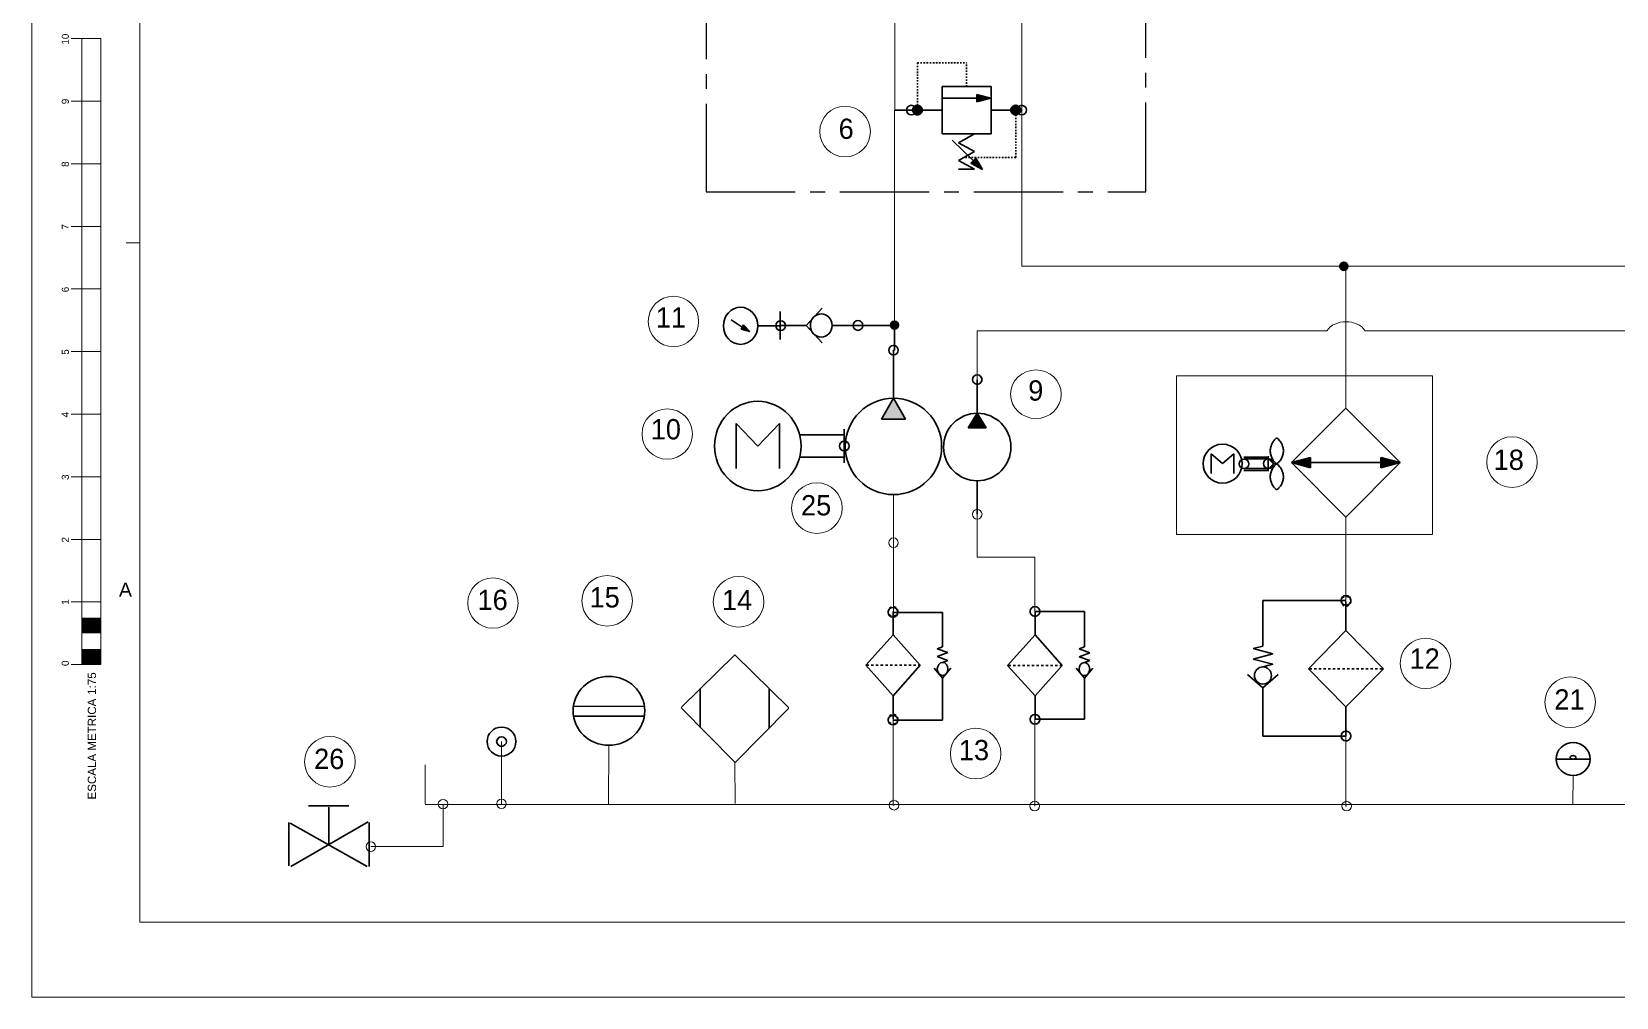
# Model space of a CAD drawing. Header units: millimetres. Extents: x 701 to 3045, y -109 to 653.
# Drawn here: x 700.8 to 1039, y -6.9 to 199.2 of the extents above; entities that cross this region are included whole.
import ezdxf

# ---------------------------------------------------------------- set-up
doc = ezdxf.new("R2010")
doc.units = ezdxf.units.MM
for name, pattern in [('ACAD_ISO07W100', [6, 0.5, -0.5, 0.5, -0.5, 0.5, -0.5, 0.5, -0.5, 0.5, -0.5, 0.5, -0.5]), ('CENTER2', [28.575, 19.05, -3.175, 3.175, -3.175]), ('XKITLINE00', [0])]:
    doc.linetypes.add(name, pattern=pattern)
for name, color, linetype, lineweight in [('05 CAUDAL DE MEDICIÓN', 2, 'Continuous', 30), ('Hoja del dibujo', 5, 'Continuous', 0), ('Otro tipo de objeto', 4, 'Continuous', 0)]:
    doc.layers.add(name, color=color, linetype=linetype, lineweight=lineweight)
doc.layers.add('11 UNIDAD INTEGRADA', color=7, linetype='CENTER2')
doc.styles.add('ROMAND_BOLD', font='arial.ttf')

msp = doc.modelspace()

# ---------------------------------------------------------------- hatches: boundary and pattern name
at = {"lineweight": 53}
h = msp.add_hatch(color=7, dxfattribs=at)
edge = h.paths.add_edge_path()
edge.add_arc((980.81, 149.16), 1.04, 0, 360)
h = msp.add_hatch(color=7, dxfattribs=at)
edge = h.paths.add_edge_path()
edge.add_arc((980.81, 149.16), 1.04, 0, 360)
h = msp.add_hatch(color=7, dxfattribs=at)
edge = h.paths.add_edge_path()
edge.add_arc((980.81, 149.16), 1.04, 0, 360)
at = {"layer": '05 CAUDAL DE MEDICIÓN'}
for points in [[(888.78, 182.5), (888.78, 182.57), (888.78, 182.64), (888.78, 182.71), (888.81, 182.74), (888.81, 182.81), (888.84, 182.88), (888.88, 182.94), (888.88, 182.98), (888.95, 183.05), (888.95, 183.11), (889.01, 183.15), (889.05, 183.22), (889.08, 183.25), (889.15, 183.28), (889.18, 183.32), (889.25, 183.35), (889.32, 183.39), (889.35, 183.42), (889.42, 183.45), (889.49, 183.45), (889.56, 183.49), (889.62, 183.49), (889.69, 183.49), (889.76, 183.52), (889.79, 183.52), (889.86, 183.52), (889.93, 183.49), (890, 183.49), (890.07, 183.49), (890.13, 183.45), (890.2, 183.45), (890.27, 183.42), (890.3, 183.39), (890.37, 183.35), (890.44, 183.32), (890.47, 183.28), (890.54, 183.25), (890.58, 183.22), (890.61, 183.15), (890.68, 183.11), (890.68, 183.05), (890.71, 182.98), (890.75, 182.94), (890.78, 182.88), (890.81, 182.81), (890.81, 182.74), (890.85, 182.71), (890.85, 182.64), (890.85, 182.57), (890.85, 182.5), (890.85, 182.43), (890.85, 182.37), (890.85, 182.3), (890.81, 182.26), (890.81, 182.2), (890.78, 182.13), (890.75, 182.06), (890.71, 182.03), (890.68, 181.96), (890.68, 181.92), (890.61, 181.86), (890.58, 181.82), (890.54, 181.75), (890.47, 181.72), (890.44, 181.69), (890.37, 181.65), (890.3, 181.62), (890.27, 181.59), (890.2, 181.59), (890.13, 181.55), (890.07, 181.52), (890, 181.52), (889.93, 181.52), (889.86, 181.48), (889.79, 181.48), (889.76, 181.48), (889.69, 181.52), (889.62, 181.52), (889.56, 181.52), (889.49, 181.55), (889.42, 181.59), (889.35, 181.59), (889.32, 181.62), (889.25, 181.65), (889.18, 181.69), (889.15, 181.72), (889.08, 181.75), (889.05, 181.82), (889.01, 181.86), (888.95, 181.92), (888.95, 181.96), (888.88, 182.03), (888.88, 182.06), (888.84, 182.13), (888.81, 182.2), (888.81, 182.26), (888.78, 182.3), (888.78, 182.37), (888.78, 182.43)], [(902.46, 184.23), (902.46, 185.83), (905.52, 185.02)], [(909.73, 182.5), (909.73, 182.57), (909.73, 182.64), (909.77, 182.71), (909.77, 182.74), (909.77, 182.81), (909.8, 182.88), (909.84, 182.94), (909.87, 182.98), (909.9, 183.05), (909.94, 183.11), (909.97, 183.15), (910, 183.22), (910.04, 183.25), (910.11, 183.28), (910.17, 183.32), (910.21, 183.35), (910.28, 183.39), (910.34, 183.42), (910.38, 183.45), (910.45, 183.45), (910.51, 183.49), (910.58, 183.49), (910.65, 183.49), (910.72, 183.52), (910.79, 183.52), (910.85, 183.52), (910.92, 183.49), (910.96, 183.49), (911.02, 183.49), (911.09, 183.45), (911.16, 183.45), (911.23, 183.42), (911.26, 183.39), (911.33, 183.35), (911.4, 183.32), (911.43, 183.28), (911.5, 183.25), (911.53, 183.22), (911.57, 183.15), (911.64, 183.11), (911.67, 183.05), (911.7, 182.98), (911.7, 182.94), (911.74, 182.88), (911.77, 182.81), (911.77, 182.74), (911.81, 182.71), (911.81, 182.64), (911.84, 182.57), (911.84, 182.5), (911.84, 182.43), (911.81, 182.37), (911.81, 182.3), (911.77, 182.26), (911.77, 182.2), (911.74, 182.13), (911.7, 182.06), (911.7, 182.03), (911.67, 181.96), (911.64, 181.92), (911.57, 181.86), (911.53, 181.82), (911.5, 181.75), (911.43, 181.72), (911.4, 181.69), (911.33, 181.65), (911.26, 181.62), (911.23, 181.59), (911.16, 181.59), (911.09, 181.55), (911.02, 181.52), (910.96, 181.52), (910.92, 181.52), (910.85, 181.48), (910.79, 181.48), (910.72, 181.48), (910.65, 181.52), (910.58, 181.52), (910.51, 181.52), (910.45, 181.55), (910.38, 181.59), (910.34, 181.59), (910.28, 181.62), (910.21, 181.65), (910.17, 181.69), (910.11, 181.72), (910.04, 181.75), (910, 181.82), (909.97, 181.86), (909.94, 181.92), (909.9, 181.96), (909.87, 182.03), (909.84, 182.06), (909.8, 182.13), (909.77, 182.2), (909.77, 182.26), (909.77, 182.3), (909.73, 182.37), (909.73, 182.43)], [(902.26, 172.21), (901.21, 171.19), (903.69, 169.83)], [(854.03, 135.22), (852.19, 135.76), (852.7, 136.68)], [(887.28, 116.54), (882.12, 116.54), (884.7, 120.99)], [(904.47, 114.67), (900.66, 114.67), (902.57, 117.79)], [(969.62, 107.26), (973.73, 106.18), (973.73, 108.35)], [(992.85, 107.26), (988.74, 106.18), (988.74, 108.35)]]:
    msp.add_hatch(color=2, dxfattribs=at).paths.add_polyline_path(points)
h = msp.add_hatch(color=2, dxfattribs=at)
edge = h.paths.add_edge_path()
edge.add_ellipse((884.92, 136.61), major_axis=(1.04, 0), ratio=0.983606, start_angle=0, end_angle=360)
h = msp.add_hatch(color=2, dxfattribs=at)
edge = h.paths.add_edge_path()
edge.add_ellipse((884.92, 136.61), major_axis=(1.04, 0), ratio=0.983606, start_angle=0, end_angle=360)
h = msp.add_hatch(color=2, dxfattribs=at)
edge = h.paths.add_edge_path()
edge.add_ellipse((884.92, 136.61), major_axis=(1.04, 0), ratio=0.983607, start_angle=0, end_angle=360)
at = {"layer": 'Otro tipo de objeto'}
for points in [[(711.49, 74.18), (715.51, 74.18), (715.51, 70.84), (711.49, 70.84)], [(711.49, 67.5), (715.51, 67.5), (715.51, 64.16), (711.49, 64.16)]]:
    msp.add_hatch(color=256, dxfattribs=at).paths.add_polyline_path(points, flags=17)

# ---------------------------------------------------------------- linework, layer by layer
at = {"color": 3, "linetype": 'Continuous', "lineweight": 0}
for p, q in [((884.97, 207.13), (884.97, 182.5)), ((884.94, 182.5), (884.94, 141.16)), ((884.94, 141.16), (884.94, 136.61)), ((902.57, 135.39), (977.16, 135.39)), ((902.57, 135.39), (902.57, 124.96)), ((985.38, 135.39), (1106.34, 135.39)), ((801.04, 47.72), (801.04, 34.44)), ((981.27, 48.91), (981.27, 33.93)), ((823.93, 46.8), (823.9, 34.44)), ((784.73, 34.44), (784.73, 42.76)), ((784.73, 34.44), (784.73, 42.76)), ((850.87, 43.3), (850.9, 34.51)), ((784.73, 34.3), (1062.25, 34.3)), ((788.57, 34.37), (788.57, 25.3)), ((773.15, 25.3), (788.57, 25.3))]:
    msp.add_line(p, q, dxfattribs=at)
at = {"color": 170, "linetype": 'Continuous', "lineweight": 0}
for p, q in [((912.08, 207.13), (912.08, 182.5)), ((980.83, 149.18), (981.27, 149.18)), ((981.27, 86.71), (981.27, 77.85)), ((981.27, 33.93), (981.4, 33.93))]:
    msp.add_line(p, q, dxfattribs=at)
at = {"color": 80, "linetype": 'Continuous', "lineweight": 0}
for p, q in [((912.08, 182.5), (912.08, 149.18)), ((912.08, 149.18), (980.83, 149.18)), ((980.83, 149.18), (1262.62, 149.18)), ((981.27, 149.18), (981.27, 127.78)), ((902.57, 96.23), (902.57, 87.09)), ((884.7, 90.18), (884.7, 75.3)), ((902.57, 87.09), (914.86, 87.09)), ((914.86, 87.09), (914.86, 75.47)), ((884.6, 52.3), (884.6, 34.13)), ((914.86, 52.48), (914.86, 33.96)), ((884.6, 34.13), (884.84, 34.13)), ((914.83, 33.96), (914.86, 33.96))]:
    msp.add_line(p, q, dxfattribs=at)
at = {"color": 7, "linetype": 'Continuous', "lineweight": 0}
for p, q in [((945.13, 91.95), (945.13, 125.78)), ((945.13, 125.78), (999.71, 125.78)), ((999.71, 125.78), (999.71, 91.95)), ((884.7, 100.44), (884.7, 90.18)), ((981.27, 86.71), (981.27, 95.65)), ((999.71, 91.95), (945.13, 91.95)), ((1029.74, 40.48), (1029.7, 34.3))]:
    msp.add_line(p, q, dxfattribs=at)
at = {"lineweight": 20}
msp.add_line((981.27, 118.88), (981.27, 127.78), dxfattribs=at)
at = {"color": 7, "linetype": 'Continuous', "lineweight": 5}
msp.add_circle((902.57, 96.23), 1.02, dxfattribs=at)
msp.add_circle((902.57, 96.23), 1.02, dxfattribs=at)
at = {"color": 10, "linetype": 'Continuous', "lineweight": 5}
for centre, radius in [((788.57, 34.37), 1.02), ((801.04, 34.44), 1.02), ((884.82, 34.15), 1.04), ((914.83, 33.96), 1.02), ((773.15, 25.3), 1.02)]:
    msp.add_circle(centre, radius, dxfattribs=at)
at = {"color": 4, "linetype": 'Continuous', "lineweight": 0, "extrusion": (0, 0, -1)}
for centre, major_axis, ratio in [((874.37, 177.92), (5.4, 0), 1), ((837.74, 137.39), (5.38, 0), 1), ((915.09, 121.86), (5.4, 0), 0.962264), ((836.41, 113.36), (5.38, 0), 1), ((1016.7, 107.38), (5.4, 0), 1), ((868.35, 97.56), (5.4, 0), 1), ((799.22, 77.29), (5.38, 0), 1), ((823.59, 77.76), (5.4, 0), 1), ((851.65, 77.56), (5.4, 0), 1), ((998.24, 64.41), (5.38, 0), 1), ((1029.12, 56.12), (5.4, 0), 1), ((764.42, 43.42), (5.4, 0), 1), ((902.23, 45.15), (5.4, 0), 1)]:
    msp.add_ellipse(centre, major_axis=major_axis, ratio=ratio, dxfattribs=at)
at = {"color": 7, "linetype": 'Continuous', "lineweight": 5, "extrusion": (0, 0, -1)}
msp.add_ellipse((884.7, 90.16), major_axis=(1.02, 0), ratio=1, dxfattribs=at)
msp.add_ellipse((884.7, 90.16), major_axis=(1.02, 0), ratio=1, dxfattribs=at)
at = {"color": 10, "linetype": 'Continuous', "lineweight": 5, "extrusion": (0, 0, -1)}
msp.add_ellipse((981.4, 33.95), major_axis=(1.02, 0), ratio=1, dxfattribs=at)
at = {"color": 3, "linetype": 'Continuous', "lineweight": 0}
msp.add_open_spline([(977.16, 135.39), (978.79, 137.97), (983.71, 137.97), (985.38, 135.39)], degree=3, dxfattribs=at)
at = {"layer": '05 CAUDAL DE MEDICIÓN', "color": 2, "linetype": 'Continuous'}
for p, q in [((889.79, 192.62), (890.13, 192.62)), ((889.79, 192.28), (889.79, 192.59)), ((889.79, 191.64), (889.79, 191.98)), ((889.79, 191.03), (889.79, 191.33)), ((889.79, 190.38), (889.79, 190.72)), ((889.79, 190.08), (889.79, 189.84)), ((889.79, 189.53), (889.79, 189.19)), ((890.47, 192.62), (890.78, 192.62)), ((891.12, 192.62), (891.46, 192.62)), ((891.76, 192.62), (892.1, 192.62)), ((892.44, 192.62), (892.75, 192.62)), ((893.09, 192.62), (893.43, 192.62)), ((894.07, 192.62), (893.73, 192.62)), ((894.72, 192.62), (894.38, 192.62)), ((895.36, 192.62), (895.06, 192.62)), ((896.04, 192.62), (895.7, 192.62)), ((896.62, 192.62), (896.35, 192.62)), ((896.93, 192.62), (897.27, 192.62)), ((897.61, 192.62), (897.91, 192.62)), ((898.59, 192.62), (898.25, 192.62)), ((899.24, 192.62), (898.9, 192.62)), ((899.88, 192.62), (899.54, 192.62)), ((900.29, 192.62), (900.22, 192.62)), ((900.29, 192.62), (900.29, 192.52)), ((900.29, 192.22), (900.29, 191.91)), ((900.29, 191.61), (900.29, 191.27)), ((900.29, 190.96), (900.29, 190.65)), ((900.29, 190.01), (900.29, 190.31)), ((900.29, 189.36), (900.29, 189.7)), ((889.79, 188.89), (889.79, 188.58)), ((889.79, 188.24), (889.79, 187.94)), ((889.79, 187.63), (889.79, 187.29)), ((889.79, 186.68), (889.79, 186.99)), ((889.79, 186.03), (889.79, 186.37)), ((895.06, 177.44), (895.06, 187.56)), ((905.52, 187.56), (895.06, 187.56)), ((900.29, 188.75), (900.29, 189.06)), ((900.29, 188.11), (900.29, 188.45)), ((900.29, 187.56), (900.29, 187.8)), ((905.52, 187.56), (905.52, 177.44)), ((888.78, 182.71), (888.81, 182.74)), ((888.78, 182.71), (888.81, 182.74)), ((888.78, 182.64), (888.78, 182.71)), ((888.78, 182.64), (888.78, 182.71)), ((888.78, 182.57), (888.78, 182.64)), ((888.78, 182.57), (888.78, 182.64)), ((888.81, 182.81), (888.84, 182.88)), ((888.81, 182.81), (888.84, 182.88)), ((888.81, 182.74), (888.81, 182.81)), ((888.81, 182.74), (888.81, 182.81)), ((888.84, 182.88), (888.88, 182.94)), ((888.84, 182.88), (888.88, 182.94)), ((888.88, 182.98), (888.95, 183.05)), ((888.88, 182.98), (888.95, 183.05)), ((888.88, 182.94), (888.88, 182.98)), ((888.88, 182.94), (888.88, 182.98)), ((888.95, 183.11), (889.01, 183.15)), ((888.95, 183.11), (889.01, 183.15)), ((888.95, 183.05), (888.95, 183.11)), ((888.95, 183.05), (888.95, 183.11)), ((889.01, 183.15), (889.05, 183.22)), ((889.01, 183.15), (889.05, 183.22)), ((889.05, 183.22), (889.08, 183.25)), ((889.05, 183.22), (889.08, 183.25)), ((889.08, 183.25), (889.15, 183.28)), ((889.08, 183.25), (889.15, 183.28)), ((889.15, 183.28), (889.18, 183.32)), ((889.15, 183.28), (889.18, 183.32)), ((889.18, 183.32), (889.25, 183.35)), ((889.18, 183.32), (889.25, 183.35)), ((889.25, 183.35), (889.32, 183.39)), ((889.25, 183.35), (889.32, 183.39)), ((889.32, 183.39), (889.35, 183.42)), ((889.32, 183.39), (889.35, 183.42)), ((889.35, 183.42), (889.42, 183.45)), ((889.35, 183.42), (889.42, 183.45)), ((889.42, 183.45), (889.49, 183.45)), ((889.42, 183.45), (889.49, 183.45)), ((889.49, 183.45), (889.56, 183.49)), ((889.49, 183.45), (889.56, 183.49)), ((889.56, 183.49), (889.62, 183.49)), ((889.56, 183.49), (889.62, 183.49)), ((889.62, 183.49), (889.69, 183.49)), ((889.62, 183.49), (889.69, 183.49)), ((889.69, 183.49), (889.76, 183.52)), ((889.69, 183.49), (889.76, 183.52)), ((889.76, 183.52), (889.79, 183.52)), ((889.76, 183.52), (889.79, 183.52)), ((889.79, 185.42), (889.79, 185.73)), ((889.79, 184.78), (889.79, 185.08)), ((889.79, 184.13), (889.79, 184.47)), ((889.79, 183.52), (889.79, 183.83)), ((889.79, 183.52), (889.86, 183.52)), ((889.79, 183.52), (889.86, 183.52)), ((889.86, 183.52), (889.93, 183.49)), ((889.86, 183.52), (889.93, 183.49)), ((889.93, 183.49), (890, 183.49)), ((889.93, 183.49), (890, 183.49)), ((890, 183.49), (890.07, 183.49)), ((890, 183.49), (890.07, 183.49)), ((890.07, 183.49), (890.13, 183.45)), ((890.07, 183.49), (890.13, 183.45)), ((890.13, 183.45), (890.2, 183.45)), ((890.13, 183.45), (890.2, 183.45)), ((890.2, 183.45), (890.27, 183.42)), ((890.2, 183.45), (890.27, 183.42)), ((890.27, 183.42), (890.3, 183.39)), ((890.27, 183.42), (890.3, 183.39)), ((890.3, 183.39), (890.37, 183.35)), ((890.3, 183.39), (890.37, 183.35)), ((890.37, 183.35), (890.44, 183.32)), ((890.37, 183.35), (890.44, 183.32)), ((890.44, 183.32), (890.47, 183.28)), ((890.44, 183.32), (890.47, 183.28)), ((890.47, 183.28), (890.54, 183.25)), ((890.47, 183.28), (890.54, 183.25)), ((890.54, 183.25), (890.58, 183.22)), ((890.54, 183.25), (890.58, 183.22)), ((890.58, 183.22), (890.61, 183.15)), ((890.58, 183.22), (890.61, 183.15)), ((890.61, 183.15), (890.68, 183.11)), ((890.61, 183.15), (890.68, 183.11)), ((890.68, 183.11), (890.68, 183.05)), ((890.68, 183.11), (890.68, 183.05)), ((890.68, 183.05), (890.71, 182.98)), ((890.68, 183.05), (890.71, 182.98)), ((890.71, 182.98), (890.75, 182.94)), ((890.71, 182.98), (890.75, 182.94)), ((890.75, 182.94), (890.78, 182.88)), ((890.75, 182.94), (890.78, 182.88)), ((890.78, 182.88), (890.81, 182.81)), ((890.78, 182.88), (890.81, 182.81)), ((890.81, 182.81), (890.81, 182.74)), ((890.81, 182.81), (890.81, 182.74)), ((890.81, 182.74), (890.85, 182.71)), ((890.81, 182.74), (890.85, 182.71)), ((890.85, 182.71), (890.85, 182.64)), ((890.85, 182.71), (890.85, 182.64)), ((890.85, 182.64), (890.85, 182.57)), ((890.85, 182.64), (890.85, 182.57)), ((902.46, 185.02), (895.06, 185.02)), ((902.46, 184.23), (902.46, 185.83)), ((902.46, 185.83), (905.52, 185.02)), ((902.46, 184.23), (902.46, 185.83)), ((902.46, 185.83), (905.52, 185.02)), ((905.52, 185.02), (902.46, 184.23)), ((905.52, 185.02), (902.46, 184.23)), ((909.73, 182.64), (909.77, 182.71)), ((909.73, 182.64), (909.77, 182.71)), ((909.73, 182.57), (909.73, 182.64)), ((909.73, 182.57), (909.73, 182.64)), ((909.77, 182.81), (909.8, 182.88)), ((909.77, 182.81), (909.8, 182.88)), ((909.77, 182.74), (909.77, 182.81)), ((909.77, 182.74), (909.77, 182.81)), ((909.77, 182.71), (909.77, 182.74)), ((909.77, 182.71), (909.77, 182.74)), ((909.8, 182.88), (909.84, 182.94)), ((909.8, 182.88), (909.84, 182.94)), ((909.84, 182.94), (909.87, 182.98)), ((909.84, 182.94), (909.87, 182.98)), ((909.87, 182.98), (909.9, 183.05)), ((909.87, 182.98), (909.9, 183.05)), ((909.9, 183.05), (909.94, 183.11)), ((909.9, 183.05), (909.94, 183.11)), ((909.94, 183.11), (909.97, 183.15)), ((909.94, 183.11), (909.97, 183.15)), ((909.97, 183.15), (910, 183.22)), ((909.97, 183.15), (910, 183.22)), ((910, 183.22), (910.04, 183.25)), ((910, 183.22), (910.04, 183.25)), ((910.04, 183.25), (910.11, 183.28)), ((910.04, 183.25), (910.11, 183.28)), ((910.11, 183.28), (910.17, 183.32)), ((910.11, 183.28), (910.17, 183.32)), ((910.17, 183.32), (910.21, 183.35)), ((910.17, 183.32), (910.21, 183.35)), ((910.21, 183.35), (910.28, 183.39)), ((910.21, 183.35), (910.28, 183.39)), ((910.28, 183.39), (910.34, 183.42)), ((910.28, 183.39), (910.34, 183.42)), ((910.34, 183.42), (910.38, 183.45)), ((910.34, 183.42), (910.38, 183.45)), ((910.38, 183.45), (910.45, 183.45)), ((910.38, 183.45), (910.45, 183.45)), ((910.45, 183.45), (910.51, 183.49)), ((910.45, 183.45), (910.51, 183.49)), ((910.51, 183.49), (910.58, 183.49)), ((910.51, 183.49), (910.58, 183.49)), ((910.58, 183.49), (910.65, 183.49)), ((910.58, 183.49), (910.65, 183.49)), ((910.65, 183.49), (910.72, 183.52)), ((910.65, 183.49), (910.72, 183.52)), ((910.72, 183.52), (910.79, 183.52)), ((910.72, 183.52), (910.79, 183.52)), ((910.79, 183.52), (910.85, 183.52)), ((910.79, 183.52), (910.85, 183.52)), ((910.85, 183.52), (910.92, 183.49)), ((910.85, 183.52), (910.92, 183.49)), ((910.92, 183.49), (910.96, 183.49)), ((910.92, 183.49), (910.96, 183.49)), ((910.96, 183.49), (911.02, 183.49)), ((910.96, 183.49), (911.02, 183.49)), ((911.02, 183.49), (911.09, 183.45)), ((911.02, 183.49), (911.09, 183.45)), ((911.09, 183.45), (911.16, 183.45)), ((911.09, 183.45), (911.16, 183.45)), ((911.16, 183.45), (911.23, 183.42)), ((911.16, 183.45), (911.23, 183.42)), ((911.23, 183.42), (911.26, 183.39)), ((911.23, 183.42), (911.26, 183.39)), ((911.26, 183.39), (911.33, 183.35)), ((911.26, 183.39), (911.33, 183.35)), ((911.33, 183.35), (911.4, 183.32)), ((911.33, 183.35), (911.4, 183.32)), ((911.4, 183.32), (911.43, 183.28)), ((911.4, 183.32), (911.43, 183.28)), ((911.43, 183.28), (911.5, 183.25)), ((911.43, 183.28), (911.5, 183.25)), ((911.5, 183.25), (911.53, 183.22)), ((911.5, 183.25), (911.53, 183.22)), ((911.53, 183.22), (911.57, 183.15)), ((911.53, 183.22), (911.57, 183.15)), ((911.57, 183.15), (911.64, 183.11)), ((911.57, 183.15), (911.64, 183.11)), ((911.64, 183.11), (911.67, 183.05)), ((911.64, 183.11), (911.67, 183.05)), ((911.67, 183.05), (911.7, 182.98)), ((911.67, 183.05), (911.7, 182.98)), ((911.7, 182.98), (911.7, 182.94)), ((911.7, 182.98), (911.7, 182.94)), ((911.7, 182.94), (911.74, 182.88)), ((911.7, 182.94), (911.74, 182.88)), ((911.74, 182.88), (911.77, 182.81)), ((911.74, 182.88), (911.77, 182.81)), ((911.77, 182.81), (911.77, 182.74)), ((911.77, 182.81), (911.77, 182.74)), ((911.77, 182.74), (911.81, 182.71)), ((911.77, 182.74), (911.81, 182.71)), ((911.81, 182.71), (911.81, 182.64)), ((911.81, 182.71), (911.81, 182.64)), ((911.81, 182.64), (911.84, 182.57)), ((911.81, 182.64), (911.84, 182.57)), ((884.94, 182.5), (888.5, 182.5)), ((884.97, 182.5), (888.5, 182.5)), ((888.78, 182.5), (888.5, 182.5)), ((888.78, 182.5), (888.78, 182.57)), ((888.78, 182.5), (888.78, 182.57)), ((888.78, 182.37), (888.78, 182.43)), ((888.78, 182.37), (888.78, 182.43)), ((888.78, 182.3), (888.78, 182.37)), ((888.78, 182.3), (888.78, 182.37)), ((888.81, 182.26), (888.78, 182.3)), ((888.81, 182.26), (888.78, 182.3)), ((888.81, 182.2), (888.81, 182.26)), ((888.81, 182.2), (888.81, 182.26)), ((888.84, 182.13), (888.81, 182.2)), ((888.84, 182.13), (888.81, 182.2)), ((888.88, 182.06), (888.84, 182.13)), ((888.88, 182.06), (888.84, 182.13)), ((888.88, 182.03), (888.88, 182.06)), ((888.88, 182.03), (888.88, 182.06)), ((888.95, 181.96), (888.88, 182.03)), ((888.95, 181.96), (888.88, 182.03)), ((888.95, 181.92), (888.95, 181.96)), ((888.95, 181.92), (888.95, 181.96)), ((889.01, 181.86), (888.95, 181.92)), ((889.01, 181.86), (888.95, 181.92)), ((889.05, 181.82), (889.01, 181.86)), ((889.05, 181.82), (889.01, 181.86)), ((889.08, 181.75), (889.05, 181.82)), ((889.08, 181.75), (889.05, 181.82)), ((889.15, 181.72), (889.08, 181.75)), ((889.15, 181.72), (889.08, 181.75)), ((889.18, 181.69), (889.15, 181.72)), ((889.18, 181.69), (889.15, 181.72)), ((889.25, 181.65), (889.18, 181.69)), ((889.25, 181.65), (889.18, 181.69)), ((889.32, 181.62), (889.25, 181.65)), ((889.32, 181.62), (889.25, 181.65)), ((889.35, 181.59), (889.32, 181.62)), ((889.35, 181.59), (889.32, 181.62)), ((889.42, 181.59), (889.35, 181.59)), ((889.42, 181.59), (889.35, 181.59)), ((889.49, 181.55), (889.42, 181.59)), ((889.49, 181.55), (889.42, 181.59)), ((889.56, 181.52), (889.49, 181.55)), ((889.56, 181.52), (889.49, 181.55)), ((889.62, 181.52), (889.56, 181.52)), ((889.62, 181.52), (889.56, 181.52)), ((889.69, 181.52), (889.62, 181.52)), ((889.69, 181.52), (889.62, 181.52)), ((889.76, 181.48), (889.69, 181.52)), ((889.76, 181.48), (889.69, 181.52)), ((889.79, 181.48), (889.76, 181.48)), ((889.79, 181.48), (889.76, 181.48)), ((889.86, 181.48), (889.79, 181.48)), ((889.86, 181.48), (889.79, 181.48)), ((889.93, 181.52), (889.86, 181.48)), ((889.93, 181.52), (889.86, 181.48)), ((890, 181.52), (889.93, 181.52)), ((890, 181.52), (889.93, 181.52)), ((890.07, 181.52), (890, 181.52)), ((890.07, 181.52), (890, 181.52)), ((890.13, 181.55), (890.07, 181.52)), ((890.13, 181.55), (890.07, 181.52)), ((890.2, 181.59), (890.13, 181.55)), ((890.2, 181.59), (890.13, 181.55)), ((890.27, 181.59), (890.2, 181.59)), ((890.27, 181.59), (890.2, 181.59)), ((890.3, 181.62), (890.27, 181.59)), ((890.3, 181.62), (890.27, 181.59)), ((890.37, 181.65), (890.3, 181.62)), ((890.37, 181.65), (890.3, 181.62)), ((890.44, 181.69), (890.37, 181.65)), ((890.44, 181.69), (890.37, 181.65)), ((890.47, 181.72), (890.44, 181.69)), ((890.47, 181.72), (890.44, 181.69)), ((890.54, 181.75), (890.47, 181.72)), ((890.54, 181.75), (890.47, 181.72)), ((890.58, 181.82), (890.54, 181.75)), ((890.58, 181.82), (890.54, 181.75)), ((890.61, 181.86), (890.58, 181.82)), ((890.61, 181.86), (890.58, 181.82)), ((890.68, 181.92), (890.61, 181.86)), ((890.68, 181.92), (890.61, 181.86)), ((890.71, 182.03), (890.68, 181.96)), ((890.71, 182.03), (890.68, 181.96)), ((890.68, 181.96), (890.68, 181.92)), ((890.68, 181.96), (890.68, 181.92)), ((890.75, 182.06), (890.71, 182.03)), ((890.75, 182.06), (890.71, 182.03)), ((890.78, 182.13), (890.75, 182.06)), ((890.78, 182.13), (890.75, 182.06)), ((890.81, 182.2), (890.78, 182.13)), ((890.81, 182.2), (890.78, 182.13)), ((890.85, 182.3), (890.81, 182.26)), ((890.85, 182.3), (890.81, 182.26)), ((890.81, 182.26), (890.81, 182.2)), ((890.81, 182.26), (890.81, 182.2)), ((890.85, 182.57), (890.85, 182.5)), ((890.85, 182.57), (890.85, 182.5)), ((895.06, 182.5), (890.85, 182.5)), ((890.85, 182.5), (890.85, 182.43)), ((890.85, 182.5), (890.85, 182.43)), ((890.85, 182.43), (890.85, 182.37)), ((890.85, 182.43), (890.85, 182.37)), ((890.85, 182.37), (890.85, 182.3)), ((890.85, 182.37), (890.85, 182.3)), ((905.52, 182.5), (909.73, 182.5)), ((909.73, 182.5), (909.73, 182.57)), ((909.73, 182.5), (909.73, 182.57)), ((909.73, 182.37), (909.73, 182.43)), ((909.73, 182.37), (909.73, 182.43)), ((909.77, 182.3), (909.73, 182.37)), ((909.77, 182.3), (909.73, 182.37)), ((909.77, 182.26), (909.77, 182.3)), ((909.77, 182.26), (909.77, 182.3)), ((909.77, 182.2), (909.77, 182.26)), ((909.77, 182.2), (909.77, 182.26)), ((909.8, 182.13), (909.77, 182.2)), ((909.8, 182.13), (909.77, 182.2)), ((909.84, 182.06), (909.8, 182.13)), ((909.84, 182.06), (909.8, 182.13)), ((909.87, 182.03), (909.84, 182.06)), ((909.87, 182.03), (909.84, 182.06)), ((909.9, 181.96), (909.87, 182.03)), ((909.9, 181.96), (909.87, 182.03)), ((909.94, 181.92), (909.9, 181.96)), ((909.94, 181.92), (909.9, 181.96)), ((909.97, 181.86), (909.94, 181.92)), ((909.97, 181.86), (909.94, 181.92)), ((910, 181.82), (909.97, 181.86)), ((910, 181.82), (909.97, 181.86)), ((910.04, 181.75), (910, 181.82)), ((910.04, 181.75), (910, 181.82)), ((910.11, 181.72), (910.04, 181.75)), ((910.11, 181.72), (910.04, 181.75)), ((910.17, 181.69), (910.11, 181.72)), ((910.17, 181.69), (910.11, 181.72)), ((910.21, 181.65), (910.17, 181.69)), ((910.21, 181.65), (910.17, 181.69)), ((910.28, 181.62), (910.21, 181.65)), ((910.28, 181.62), (910.21, 181.65)), ((910.34, 181.59), (910.28, 181.62)), ((910.34, 181.59), (910.28, 181.62)), ((910.38, 181.59), (910.34, 181.59)), ((910.38, 181.59), (910.34, 181.59)), ((910.45, 181.55), (910.38, 181.59)), ((910.45, 181.55), (910.38, 181.59)), ((910.51, 181.52), (910.45, 181.55)), ((910.51, 181.52), (910.45, 181.55)), ((910.58, 181.52), (910.51, 181.52)), ((910.58, 181.52), (910.51, 181.52)), ((910.65, 181.52), (910.58, 181.52)), ((910.65, 181.52), (910.58, 181.52)), ((910.72, 181.48), (910.65, 181.52)), ((910.72, 181.48), (910.65, 181.52)), ((910.79, 181.48), (910.72, 181.48)), ((910.79, 181.48), (910.72, 181.48)), ((910.79, 181.48), (910.79, 181.18)), ((910.85, 181.48), (910.79, 181.48)), ((910.85, 181.48), (910.79, 181.48)), ((910.79, 180.87), (910.79, 180.53)), ((910.79, 180.23), (910.79, 179.92)), ((910.79, 179.58), (910.79, 179.28)), ((910.92, 181.52), (910.85, 181.48)), ((910.92, 181.52), (910.85, 181.48)), ((910.96, 181.52), (910.92, 181.52)), ((910.96, 181.52), (910.92, 181.52)), ((911.02, 181.52), (910.96, 181.52)), ((911.02, 181.52), (910.96, 181.52)), ((911.09, 181.55), (911.02, 181.52)), ((911.09, 181.55), (911.02, 181.52)), ((911.16, 181.59), (911.09, 181.55)), ((911.16, 181.59), (911.09, 181.55)), ((911.23, 181.59), (911.16, 181.59)), ((911.23, 181.59), (911.16, 181.59)), ((911.26, 181.62), (911.23, 181.59)), ((911.26, 181.62), (911.23, 181.59)), ((911.33, 181.65), (911.26, 181.62)), ((911.33, 181.65), (911.26, 181.62)), ((911.4, 181.69), (911.33, 181.65)), ((911.4, 181.69), (911.33, 181.65)), ((911.43, 181.72), (911.4, 181.69)), ((911.43, 181.72), (911.4, 181.69)), ((911.5, 181.75), (911.43, 181.72)), ((911.5, 181.75), (911.43, 181.72)), ((911.53, 181.82), (911.5, 181.75)), ((911.53, 181.82), (911.5, 181.75)), ((911.57, 181.86), (911.53, 181.82)), ((911.57, 181.86), (911.53, 181.82)), ((911.64, 181.92), (911.57, 181.86)), ((911.64, 181.92), (911.57, 181.86)), ((911.67, 181.96), (911.64, 181.92)), ((911.67, 181.96), (911.64, 181.92)), ((911.7, 182.03), (911.67, 181.96)), ((911.7, 182.03), (911.67, 181.96)), ((911.74, 182.13), (911.7, 182.06)), ((911.74, 182.13), (911.7, 182.06)), ((911.7, 182.06), (911.7, 182.03)), ((911.7, 182.06), (911.7, 182.03)), ((911.77, 182.2), (911.74, 182.13)), ((911.77, 182.2), (911.74, 182.13)), ((911.81, 182.3), (911.77, 182.26)), ((911.81, 182.3), (911.77, 182.26)), ((911.77, 182.26), (911.77, 182.2)), ((911.77, 182.26), (911.77, 182.2)), ((911.84, 182.43), (911.81, 182.37)), ((911.84, 182.43), (911.81, 182.37)), ((911.81, 182.37), (911.81, 182.3)), ((911.81, 182.37), (911.81, 182.3)), ((911.84, 182.57), (911.84, 182.5)), ((911.84, 182.57), (911.84, 182.5)), ((911.84, 182.5), (912.08, 182.5)), ((911.84, 182.5), (911.84, 182.43)), ((911.84, 182.5), (911.84, 182.43)), ((905.52, 177.44), (895.06, 177.44)), ((897.23, 176.05), (901.75, 171.7)), ((902.02, 177.44), (898.56, 175.54)), ((910.79, 178.97), (910.79, 178.66)), ((910.79, 178.32), (910.79, 178.02)), ((910.79, 177.37), (910.79, 177.71)), ((910.79, 176.76), (910.79, 177.07)), ((910.79, 176.12), (910.79, 176.42)), ((902.02, 173.67), (898.56, 175.54)), ((902.02, 173.67), (898.56, 171.77)), ((910.79, 175.5), (910.79, 175.81)), ((910.79, 174.93), (910.79, 175.17)), ((910.79, 174.62), (910.79, 174.32)), ((910.79, 173.98), (910.79, 173.67)), ((910.79, 173.37), (910.79, 173.03)), ((910.79, 172.72), (910.79, 172.41)), ((902.02, 169.87), (898.56, 171.77)), ((902.02, 169.87), (898.56, 169.87)), ((899.71, 172.38), (899.78, 172.38)), ((900.05, 172.38), (900.36, 172.38)), ((900.7, 172.38), (901.04, 172.38)), ((902.26, 172.21), (901.21, 171.19)), ((902.26, 172.21), (901.21, 171.19)), ((901.21, 171.19), (903.69, 169.83)), ((901.21, 171.19), (903.69, 169.83)), ((901.34, 172.38), (901.68, 172.38)), ((902.02, 172.38), (902.33, 172.38)), ((903.69, 169.83), (902.26, 172.21)), ((903.69, 169.83), (902.26, 172.21)), ((903.01, 172.38), (902.67, 172.38)), ((903.65, 172.38), (903.31, 172.38)), ((903.96, 172.38), (904.23, 172.38)), ((904.54, 172.38), (904.88, 172.38)), ((905.22, 172.38), (905.52, 172.38)), ((905.86, 172.38), (906.2, 172.38)), ((906.51, 172.38), (906.85, 172.38)), ((907.49, 172.38), (907.19, 172.38)), ((908.17, 172.38), (907.83, 172.38)), ((908.82, 172.38), (908.48, 172.38)), ((909.46, 172.38), (909.12, 172.38)), ((910.11, 172.38), (909.8, 172.38)), ((910.79, 172.38), (910.45, 172.38)), ((860.51, 139.53), (860.51, 133.52)), ((866.05, 136.54), (869.45, 140.21)), ((850.05, 137.7), (852.43, 136.2)), ((852.19, 135.76), (852.7, 136.68)), ((852.19, 135.76), (852.7, 136.68)), ((854.03, 135.22), (852.19, 135.76)), ((854.03, 135.22), (852.19, 135.76)), ((852.7, 136.68), (854.03, 135.22)), ((852.7, 136.68), (854.03, 135.22)), ((855.73, 136.48), (860.62, 136.48)), ((866.05, 136.54), (860.51, 136.54)), ((866.05, 136.54), (866.05, 136.54)), ((866.05, 136.54), (866.05, 136.54)), ((866.05, 136.54), (869.45, 132.84)), ((871.59, 136.54), (877.12, 136.54)), ((877.12, 136.54), (884.94, 136.54)), ((884.94, 136.61), (884.94, 136.54)), ((884.94, 136.61), (884.94, 131.25)), ((884.7, 120.99), (884.7, 131.25)), ((884.7, 131.25), (884.94, 131.25)), ((902.57, 117.79), (902.57, 124.96)), ((882.12, 116.54), (884.7, 120.99)), ((882.12, 116.54), (884.7, 120.99)), ((884.7, 120.99), (887.28, 116.54)), ((884.7, 120.99), (887.28, 116.54)), ((969.62, 107.26), (981.27, 118.88)), ((981.27, 118.88), (992.85, 107.26)), ((851.11, 106.01), (851.11, 115.59)), ((851.11, 115.59), (855.73, 110.8)), ((855.73, 110.8), (860.34, 115.59)), ((860.34, 115.59), (860.34, 106.01)), ((887.28, 116.54), (882.12, 116.54)), ((887.28, 116.54), (882.12, 116.54)), ((900.66, 114.67), (902.57, 117.79)), ((900.66, 114.67), (902.57, 117.79)), ((902.57, 117.79), (904.47, 114.67)), ((902.57, 117.79), (904.47, 114.67)), ((864.66, 113.17), (874.2, 113.17)), ((874.2, 114.4), (874.2, 107.23)), ((904.47, 114.67), (900.66, 114.67)), ((904.47, 114.67), (900.66, 114.67)), ((965.64, 111.58), (965.75, 111.78)), ((965.75, 111.78), (965.88, 111.92)), ((965.88, 111.92), (966.02, 112.09)), ((966.02, 112.09), (966.15, 112.26)), ((966.15, 112.26), (966.32, 112.39)), ((966.32, 112.39), (966.49, 112.53)), ((966.49, 112.53), (966.66, 112.39)), ((966.66, 112.39), (966.83, 112.26)), ((966.83, 112.26), (966.97, 112.09)), ((966.97, 112.09), (967.1, 111.92)), ((967.1, 111.92), (967.27, 111.78)), ((967.27, 111.78), (967.38, 111.58)), ((864.66, 108.42), (874.2, 108.42)), ((952.5, 104.95), (952.5, 109.13)), ((952.5, 109.13), (954.91, 107.06)), ((954.91, 107.06), (957.36, 109.13)), ((957.36, 109.13), (957.36, 104.95)), ((964.39, 108.39), (959.5, 108.39)), ((965.81, 106.99), (964.39, 108.39)), ((964.69, 108.62), (964.69, 105.46)), ((965.1, 109.98), (965.13, 110.19)), ((965.1, 109.74), (965.1, 109.98)), ((965.1, 109.54), (965.1, 109.74)), ((965.13, 109.34), (965.1, 109.54)), ((965.13, 110.19), (965.17, 110.39)), ((965.17, 109.13), (965.13, 109.34)), ((965.17, 110.39), (965.2, 110.59)), ((965.2, 108.93), (965.17, 109.13)), ((965.2, 110.59), (965.27, 110.8)), ((965.27, 108.69), (965.2, 108.93)), ((965.27, 110.8), (965.34, 111.03)), ((965.34, 108.49), (965.27, 108.69)), ((965.34, 111.03), (965.41, 111.2)), ((965.41, 108.32), (965.34, 108.49)), ((965.41, 111.2), (965.51, 111.41)), ((965.51, 108.11), (965.41, 108.32)), ((965.51, 111.41), (965.64, 111.58)), ((967.38, 111.58), (967.48, 111.41)), ((967.48, 111.41), (967.58, 111.2)), ((967.58, 108.32), (967.48, 108.11)), ((967.58, 111.2), (967.65, 111.03)), ((967.65, 108.49), (967.58, 108.32)), ((967.65, 111.03), (967.75, 110.8)), ((967.75, 108.69), (967.65, 108.49)), ((967.75, 110.8), (967.78, 110.59)), ((967.78, 108.93), (967.75, 108.69)), ((967.78, 110.59), (967.85, 110.39)), ((967.85, 109.13), (967.78, 108.93)), ((967.85, 110.39), (967.89, 110.19)), ((967.89, 109.34), (967.85, 109.13)), ((967.89, 110.19), (967.92, 109.98)), ((967.92, 109.54), (967.89, 109.34)), ((967.92, 109.98), (967.92, 109.74)), ((967.92, 109.74), (967.92, 109.54)), ((973.73, 108.35), (969.62, 107.26)), ((973.73, 108.35), (969.62, 107.26)), ((973.73, 106.18), (973.73, 108.35)), ((973.73, 106.18), (973.73, 108.35)), ((988.74, 106.18), (988.74, 108.35)), ((988.74, 108.35), (992.85, 107.26)), ((988.74, 106.18), (988.74, 108.35)), ((988.74, 108.35), (992.85, 107.26)), ((959.5, 105.6), (964.39, 105.6)), ((959.63, 108.08), (964.69, 108.08)), ((959.63, 106.01), (964.69, 106.01)), ((964.39, 105.6), (965.81, 106.99)), ((965.13, 104.65), (965.17, 104.85)), ((965.17, 104.85), (965.2, 105.06)), ((965.2, 105.06), (965.27, 105.26)), ((965.27, 105.26), (965.34, 105.46)), ((965.34, 105.46), (965.41, 105.67)), ((965.41, 105.67), (965.51, 105.87)), ((965.64, 107.94), (965.51, 108.11)), ((965.51, 105.87), (965.64, 106.04)), ((965.75, 107.74), (965.64, 107.94)), ((965.64, 106.04), (965.75, 106.21)), ((965.88, 107.57), (965.75, 107.74)), ((965.75, 106.21), (965.88, 106.38)), ((965.81, 106.99), (966.49, 106.99)), ((966.02, 107.4), (965.88, 107.57)), ((965.88, 106.38), (966.02, 106.55)), ((966.15, 107.26), (966.02, 107.4)), ((966.02, 106.55), (966.15, 106.72)), ((966.32, 107.13), (966.15, 107.26)), ((966.15, 106.72), (966.32, 106.86)), ((966.49, 106.99), (966.32, 107.13)), ((966.32, 106.86), (966.49, 106.99)), ((966.66, 107.13), (966.49, 106.99)), ((966.49, 106.99), (966.66, 106.86)), ((966.83, 107.26), (966.66, 107.13)), ((966.66, 106.86), (966.83, 106.72)), ((966.97, 107.4), (966.83, 107.26)), ((966.83, 106.72), (966.97, 106.55)), ((967.1, 107.57), (966.97, 107.4)), ((966.97, 106.55), (967.1, 106.38)), ((967.27, 107.74), (967.1, 107.57)), ((967.1, 106.38), (967.27, 106.21)), ((967.38, 107.94), (967.27, 107.74)), ((967.27, 106.21), (967.38, 106.04)), ((967.48, 108.11), (967.38, 107.94)), ((967.38, 106.04), (967.48, 105.87)), ((967.48, 105.87), (967.58, 105.67)), ((967.58, 105.67), (967.65, 105.46)), ((967.65, 105.46), (967.75, 105.26)), ((967.75, 105.26), (967.78, 105.06)), ((967.78, 105.06), (967.85, 104.85)), ((967.85, 104.85), (967.89, 104.65)), ((981.27, 95.65), (969.62, 107.26)), ((992.85, 107.26), (969.62, 107.26)), ((969.62, 107.26), (973.73, 106.18)), ((969.62, 107.26), (973.73, 106.18)), ((992.85, 107.26), (981.27, 95.65)), ((992.85, 107.26), (988.74, 106.18)), ((992.85, 107.26), (988.74, 106.18)), ((902.57, 103.39), (902.57, 96.23)), ((965.1, 104.41), (965.13, 104.65)), ((965.1, 104.21), (965.1, 104.41)), ((965.1, 104), (965.1, 104.21)), ((965.13, 103.77), (965.1, 104)), ((965.17, 103.56), (965.13, 103.77)), ((965.2, 103.36), (965.17, 103.56)), ((965.27, 103.15), (965.2, 103.36)), ((965.34, 102.95), (965.27, 103.15)), ((965.41, 102.75), (965.34, 102.95)), ((965.51, 102.58), (965.41, 102.75)), ((965.64, 102.37), (965.51, 102.58)), ((965.75, 102.2), (965.64, 102.37)), ((965.88, 102.03), (965.75, 102.2)), ((966.02, 101.86), (965.88, 102.03)), ((966.15, 101.73), (966.02, 101.86)), ((966.32, 101.59), (966.15, 101.73)), ((966.49, 101.46), (966.32, 101.59)), ((966.66, 101.59), (966.49, 101.46)), ((966.83, 101.73), (966.66, 101.59)), ((966.97, 101.86), (966.83, 101.73)), ((967.1, 102.03), (966.97, 101.86)), ((967.27, 102.2), (967.1, 102.03)), ((967.38, 102.37), (967.27, 102.2)), ((967.48, 102.58), (967.38, 102.37)), ((967.58, 102.75), (967.48, 102.58)), ((967.65, 102.95), (967.58, 102.75)), ((967.75, 103.15), (967.65, 102.95)), ((967.78, 103.36), (967.75, 103.15)), ((967.85, 103.56), (967.78, 103.36)), ((967.89, 103.77), (967.85, 103.56)), ((967.89, 104.65), (967.92, 104.41)), ((967.92, 104), (967.89, 103.77)), ((967.92, 104.41), (967.92, 104.21)), ((967.92, 104.21), (967.92, 104)), ((963.54, 77.85), (981.27, 77.85)), ((963.54, 77.85), (963.54, 72.55)), ((884.6, 70.51), (884.6, 75.5)), ((884.6, 75.3), (895.16, 75.3)), ((884.6, 75.3), (884.7, 75.3)), ((895.16, 75.3), (895.16, 71.29)), ((914.86, 75.47), (925.46, 75.47)), ((914.9, 70.48), (914.9, 75.47)), ((925.46, 75.47), (925.46, 71.26)), ((981.27, 77.64), (981.27, 71.43)), ((895.16, 67.96), (895.16, 71.29)), ((925.46, 67.93), (925.46, 71.26)), ((963.54, 68.1), (963.54, 72.55)), ((981.27, 71.43), (973.25, 63.28)), ((989.25, 63.28), (981.27, 71.43)), ((878.79, 64.02), (884.6, 70.51)), ((884.6, 70.51), (890.41, 64.02)), ((894.04, 67.52), (895.16, 67.96)), ((909.05, 63.99), (914.9, 70.48)), ((914.9, 70.48), (920.7, 63.99)), ((924.31, 67.52), (925.46, 67.93)), ((961.43, 67.56), (963.54, 68.1)), ((839.42, 54.99), (850.83, 66.27)), ((850.83, 66.23), (862.35, 54.89)), ((894.04, 67.52), (896.32, 66.71)), ((894.04, 65.86), (896.32, 66.71)), ((894.04, 65.86), (896.32, 65.04)), ((895.16, 64.6), (896.32, 65.04)), ((924.31, 67.52), (926.58, 66.67)), ((924.31, 65.82), (926.58, 66.67)), ((924.31, 65.82), (926.58, 65.01)), ((925.46, 64.6), (926.58, 65.01)), ((961.43, 67.56), (965.64, 66.44)), ((961.43, 65.31), (965.64, 66.44)), ((961.43, 65.31), (965.64, 64.23)), ((884.6, 57.5), (878.79, 64.02)), ((890.41, 64.02), (884.6, 57.5)), ((895.16, 61.27), (893.39, 63.41)), ((895.16, 61.27), (896.93, 63.41)), ((895.16, 61.27), (895.16, 57.94)), ((914.9, 57.47), (909.05, 63.99)), ((920.7, 63.99), (914.9, 57.47)), ((925.46, 61.24), (923.69, 63.38)), ((925.46, 61.24), (927.23, 63.38)), ((925.46, 61.24), (925.46, 57.91)), ((963.54, 59.2), (960.28, 62.05)), ((963.54, 63.65), (965.64, 64.23)), ((963.54, 59.2), (966.8, 62.05)), ((973.25, 63.28), (981.27, 55.12)), ((981.27, 55.12), (989.25, 63.28)), ((843.46, 59.03), (843.46, 50.74)), ((858.2, 58.93), (858.2, 50.64)), ((884.6, 52.51), (884.6, 57.5)), ((895.16, 57.94), (895.16, 52.3)), ((925.46, 57.91), (925.46, 52.48)), ((963.54, 59.2), (963.54, 54.75)), ((816.46, 55.29), (831.54, 55.23)), ((839.39, 54.92), (850.87, 43.3)), ((850.9, 43.24), (862.38, 54.85)), ((914.9, 52.48), (914.9, 57.47)), ((963.54, 54.75), (963.54, 48.91)), ((981.27, 55.12), (981.27, 48.91)), ((816.36, 53.12), (831.54, 53.12)), ((884.6, 52.3), (895.16, 52.3)), ((914.86, 52.48), (925.46, 52.48)), ((963.54, 48.91), (981.27, 48.91)), ((1026.08, 44), (1033.39, 44)), ((759.87, 34), (768.43, 34)), ((756.1, 21.05), (772.61, 30.6)), ((764.22, 33.73), (764.22, 25.74)), ((755.66, 30.43), (755.66, 21.19)), ((755.96, 30.29), (772.34, 21.05)), ((772.78, 21.05), (772.78, 30.43))]:
    msp.add_line(p, q, dxfattribs=at)
at = {"layer": '05 CAUDAL DE MEDICIÓN', "color": 2, "linetype": 'ACAD_ISO07W100'}
for p, q in [((878.96, 64.02), (890.27, 64.02)), ((909.22, 63.99), (920.53, 63.99)), ((973.49, 63.28), (989.01, 63.28))]:
    msp.add_line(p, q, dxfattribs=at)
at = {"layer": '05 CAUDAL DE MEDICIÓN', "color": 2, "linetype": 'Continuous'}
for centre, radius in [((888.5, 182.5), 1.02), ((888.5, 182.5), 1.02), ((888.5, 182.5), 1.02), ((912.08, 182.5), 1.02), ((912.08, 182.5), 1.02), ((912.08, 182.5), 1.02), ((860.62, 136.48), 1.02), ((877.11, 136.53), 1.04), ((877.11, 136.53), 1.04), ((884.7, 131.25), 1.02), ((884.7, 131.25), 1.02), ((874.2, 110.8), 1.02), ((959.5, 106.99), 1.02), ((964.68, 107.04), 1.04), ((981.25, 77.87), 1.04), ((981.25, 77.87), 1.04), ((884.6, 75.3), 1.02), ((884.6, 75.3), 1.02), ((914.88, 75.49), 1.04), ((914.88, 75.49), 1.04), ((884.6, 52.3), 1.02), ((884.6, 52.3), 1.02)]:
    msp.add_circle(centre, radius, dxfattribs=at)
at = {"layer": '05 CAUDAL DE MEDICIÓN', "color": 2, "linetype": 'ACAD_ISO07W100'}
for centre, radius in [((981.25, 77.66), 1.04), ((884.6, 75.5), 1.02), ((914.88, 75.49), 1.04), ((884.6, 52.51), 1.02), ((981.25, 48.89), 1.04)]:
    msp.add_circle(centre, radius, dxfattribs=at)
at = {"layer": '05 CAUDAL DE MEDICIÓN', "color": 2, "linetype": 'Continuous', "extrusion": (0, 0, -1)}
for centre, major_axis, ratio in [((852.06, 136.46), (0, -3.96), 0.927039), ((869.28, 136.53), (0, -2.5), 0.92517), ((902.57, 124.98), (1.02, 0), 1), ((902.57, 124.98), (1.02, 0), 1), ((855.73, 110.8), (0, -9.54), 0.967972), ((884.7, 110.71), (0, -10.28), 1), ((902.57, 110.59), (0, -7.2), 1), ((954.93, 107.04), (0, -4.16), 1), ((895.18, 63.23), (0, -1.38), 0.827161), ((925.44, 63.21), (0, -1.39), 0.817073), ((823.97, 54.29), (7.64, 0), 0.962222), ((963.54, 61.82), (0, -1.83), 1), ((801.05, 47.72), (0, -3.09), 0.994506), ((914.88, 52.48), (1.04, 0), 0.983607), ((914.88, 52.48), (1.04, 0), 0.983607), ((801.05, 47.72), (1.04, 0), 0.983607), ((801.05, 47.72), (1.04, 0), 0.983607), ((981.25, 48.91), (1.04, 0), 0.983607), ((981.25, 48.91), (1.04, 0), 0.983607), ((1029.74, 44), (3.65, 0), 0.962222)]:
    msp.add_ellipse(centre, major_axis=major_axis, ratio=ratio, dxfattribs=at)
at = {"layer": '05 CAUDAL DE MEDICIÓN', "color": 2, "linetype": 'ACAD_ISO07W100', "extrusion": (0, 0, -1)}
msp.add_ellipse((914.88, 52.48), major_axis=(1.04, 0), ratio=0.983607, dxfattribs=at)
at = {"layer": '05 CAUDAL DE MEDICIÓN', "color": 2, "linetype": 'Continuous'}
msp.add_ellipse((1029.74, 44.36), major_axis=(0.652, 0), ratio=0.550824, dxfattribs=at)
at = {"layer": '11 UNIDAD INTEGRADA'}
for p, q in [((844.69, 240.99), (844.69, 165.08)), ((938.54, 165.08), (938.54, 240.99)), ((844.69, 165.08), (938.54, 165.08))]:
    msp.add_line(p, q, dxfattribs=at)
at = {"layer": 'Hoja del dibujo', "color": 5, "linetype": 'XKITLINE00', "lineweight": 0}
for p, q in [((700.78, 588.55), (700.78, -6.86)), ((700.78, -6.86), (1543.78, -6.86))]:
    msp.add_line(p, q, dxfattribs=at)
at = {"layer": 'Otro tipo de objeto', "linetype": 'XKITLINE00', "lineweight": 0}
for p, q in [((723.83, 9.18), (723.83, 582.54)), ((715.51, 197.78), (709.23, 197.78)), ((711.49, 197.78), (709.23, 197.78)), ((711.49, 197.78), (711.49, 64.16)), ((715.51, 197.78), (715.51, 64.16)), ((715.51, 184.42), (709.23, 184.42)), ((711.49, 184.42), (709.23, 184.42)), ((715.51, 171.05), (709.23, 171.05)), ((711.49, 171.05), (709.23, 171.05)), ((715.51, 157.69), (709.23, 157.69)), ((711.49, 157.69), (709.23, 157.69)), ((723.87, 154.19), (720.93, 154.19)), ((715.51, 144.33), (709.23, 144.33)), ((711.49, 144.33), (709.23, 144.33)), ((715.51, 130.97), (709.23, 130.97)), ((711.49, 130.97), (709.23, 130.97)), ((715.51, 117.61), (709.23, 117.61)), ((711.49, 117.61), (709.23, 117.61)), ((715.51, 104.25), (709.23, 104.25)), ((711.49, 104.25), (709.23, 104.25)), ((715.51, 90.88), (709.23, 90.88)), ((711.49, 90.88), (709.23, 90.88)), ((715.51, 77.52), (709.23, 77.52)), ((711.49, 77.52), (709.23, 77.52)), ((715.51, 64.16), (709.23, 64.16)), ((715.51, 64.16), (709.23, 64.16)), ((1527.74, 9.18), (723.83, 9.18))]:
    msp.add_line(p, q, dxfattribs=at)

# ---------------------------------------------------------------- texts
at = {"color": 170}
for s, height, p in [('6', 4.33, (872.99, 176.35)), ('11', 4.334, (833.97, 136.09)), ('9', 4.33, (913.45, 120.49)), ('10', 4.334, (832.89, 112.22)), ('18', 4.334, (1012.78, 105.7))]:
    msp.add_text(s, height=height, dxfattribs=at).set_placement(p)
at = {"color": 170, "linetype": 'Continuous', "lineweight": 20}
for s, p in [('25', (864.97, 95.99)), ('21', (1025.74, 54.55)), ('26', (761.05, 41.86))]:
    msp.add_text(s, height=4.334, dxfattribs=at).set_placement(p)
at = {"layer": '05 CAUDAL DE MEDICIÓN', "color": 2}
for s, p in [('16', (795.93, 75.8)), ('15', (819.84, 76.35)), ('14', (848.1, 75.77)), ('12', (994.84, 63.27)), ('13', (898.65, 43.74))]:
    msp.add_text(s, height=4.334, dxfattribs=at).set_placement(p)
at = {"layer": 'Otro tipo de objeto', "style": 'ROMAND_BOLD'}
for s, height, p in [('10', 1.505, (708.7, 196.47)), ('9', 1.51, (708.7, 183.75)), ('8', 1.51, (708.7, 170.37)), ('7', 1.51, (708.7, 157)), ('6', 1.51, (708.7, 143.61)), ('5', 1.51, (708.7, 130.28)), ('4', 1.51, (708.7, 116.89)), ('3', 1.51, (708.7, 103.56)), ('2', 1.51, (708.7, 90.2)), ('1', 1.51, (708.7, 76.91)), ('0', 1.51, (708.7, 63.85)), ('1:75', 1.766, (714.51, 57.71)), ('ESCALA METRICA', 1.7663, (714.51, 35.36))]:
    msp.add_text(s, height=height, rotation=90, dxfattribs=at).set_placement(p)
msp.add_text('A', height=3.01, dxfattribs=at).set_placement((719.39, 78.63))

doc.saveas('drawing.dxf')
